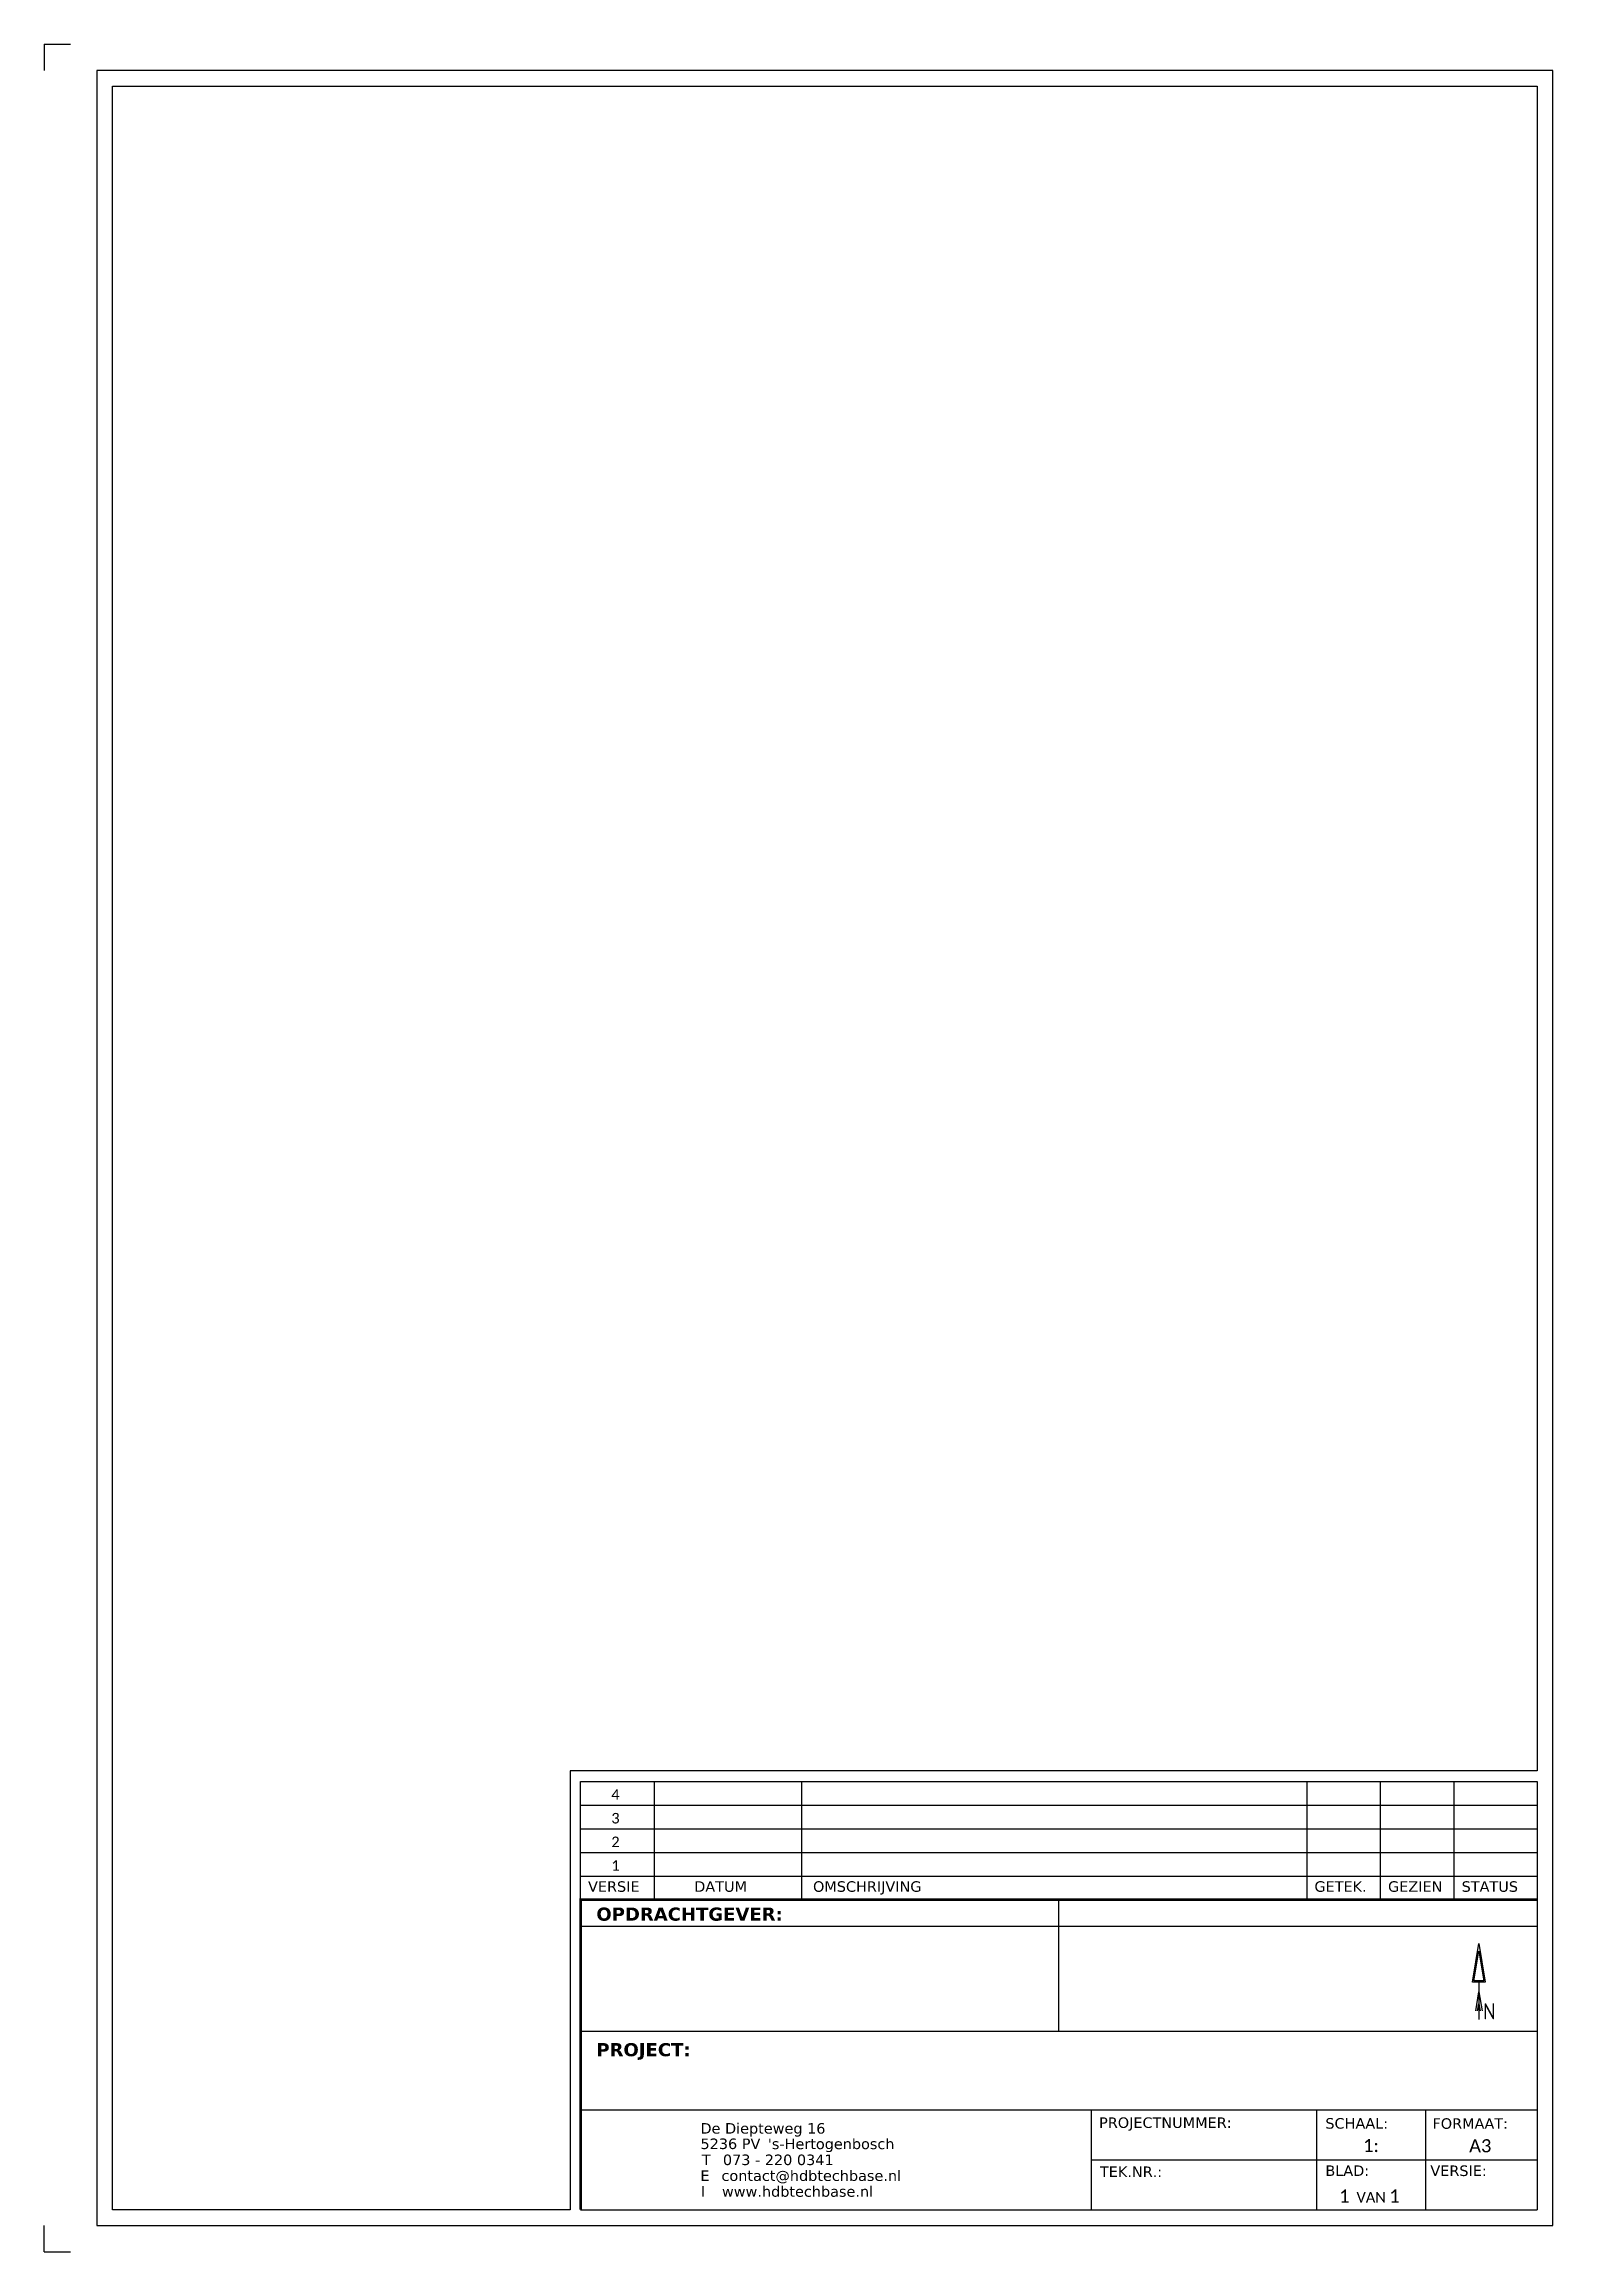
# Paper-space layout 'A3 S' of a CAD drawing. Header units: metres, sheet in millimetres. Extents: x 0 to 287, y 0 to 420.
import ezdxf
from ezdxf.enums import TextEntityAlignment as Align

# ---------------------------------------------------------------- set-up
doc = ezdxf.new("R2010")
doc.units = ezdxf.units.M
doc.layers.add('KADER', color=7, linetype='Continuous')
doc.layers.add('LS Text', color=7, linetype='Continuous')
doc.layers.add('niet plotten', color=1, linetype='Continuous', plot=False)
doc.styles.add('Legend', font='calibri.ttf')
doc.styles.add('MD', font='isocp.shx', dxfattribs={"height": 1.25})
doc.styles.add('Verdana', font='verdana.ttf')
doc.styles.add('verdana vet', font='verdanab.ttf')

# ---------------------------------------------------------------- blocks, each defined once
blk = doc.blocks.new('Noordpijl')
at = {"flags": 128}
for points in [[(996.24, 67.29), (997.99, 77.79), (999.74, 67.29), (996.24, 67.29)], [(997.13, 59.5), (997.99, 64.66), (998.85, 59.5)], [(997.67, 59.5), (997.99, 61.42), (998.31, 59.5)]]:
    blk.add_lwpolyline(points, dxfattribs=at)
blk.add_lwpolyline([(996.65, 67.64), (997.99, 75.66), (999.32, 67.64)], close=True, dxfattribs=at)
blk.add_lwpolyline([(997.99, 67.29), (997.99, 57.14)])
at = {"layer": 'LS Text', "style": 'MD'}
blk.add_text('N', height=4.38, dxfattribs=at).set_placement((999.15, 57.14))
blk = doc.blocks.new('Onderhoek BAM')
for p, q in [((-181.96, 59), (-181.96, 81.5)), ((-181.96, 81.5), (0, 81.5)), ((-167.96, 81.5), (-167.96, 59)), ((-139.96, 81.5), (-139.96, 59)), ((-43.77, 59), (-43.77, 81.5)), ((-29.77, 59), (-29.77, 81.5)), ((-15.77, 59), (-15.77, 81.5)), ((0, 81.5), (0, 0)), ((-181.96, 77), (0, 77)), ((-181.96, 72.5), (0, 72.5)), ((-181.96, 68), (0, 68)), ((-181.96, 63.5), (0, 63.5)), ((-90.98, 34), (-90.98, 59)), ((-181.96, 53.97), (0, 53.97)), ((-181.96, 34), (0, 34)), ((-181.96, 19), (0, 19)), ((-84.81, 19), (-84.81, 0)), ((-41.96, 19), (-41.96, 0)), ((-21.24, 19), (-21.24, 0)), ((-84.81, 9.5), (0, 9.5)), ((-181.96, 0), (0, 0))]:
    blk.add_line(p, q)
at = {"const_width": 0.5}
blk.add_lwpolyline([(-181.96, 0), (-181.96, 59), (0, 59)], dxfattribs=at)
for s, height, style, p in [('VERSIE', 2, 'Verdana', (-180.55, 60.5)), ('DATUM', 2, 'Verdana', (-160.35, 60.5)), ('OMSCHRIJVING', 2, 'Verdana', (-137.75, 60.5)), ('GETEK.', 2, 'Verdana', (-42.36, 60.5)), ('GEZIEN', 2, 'Verdana', (-28.36, 60.5)), ('STATUS', 2, 'Verdana', (-14.36, 60.5)), ('OPDRACHTGEVER:', 2.5, 'verdana vet', (-178.96, 55)), ('PROJECT:', 2.5, 'verdana vet', (-178.96, 29.21)), ('PROJECTNUMMER:', 2, 'Verdana', (-83.33, 15.58)), ('SCHAAL:', 2, 'Verdana', (-40.28, 15.44)), ('FORMAAT:', 2, 'Verdana', (-19.91, 15.41)), ('BLAD:', 2, 'Verdana', (-40.28, 6.44)), ('VERSIE:', 2, 'Verdana', (-20.31, 6.43)), ('TEK.NR.:', 2, 'Verdana', (-83.17, 6.24)), ('VAN', 2, 'Legend', (-34.36, 1.38))]:
    blk.add_text(s, height=height, dxfattribs=dict(style=style)).set_placement(p)
at = {"color": 7, "style": 'Verdana'}
for s, p in [('5236 PV', (-159.15, 11.56)), ('De Diepteweg 16', (-159.16, 14.49)), ("'s-Hertogenbosch", (-146.33, 11.54)), ('T', (-158.9, 8.5)), ('073 - 220 0341', (-154.89, 8.51)), ('contact@hdbtechbase.nl', (-155.16, 5.49))]:
    blk.add_text(s, height=2, dxfattribs=at).set_placement(p)
at = {"style": 'Legend'}
for tag, p, height in [('VERSIE', (-176.12, 78), 2), ('DATUM', (-164.96, 78), 2), ('OMSCHRIJVING', (-136.96, 78), 2), ('TEKENAAR', (-40.77, 78), 2), ('GEZIEN', (-26.77, 78), 2), ('STATUS', (-12.77, 78), 2), ('VERSIE', (-176.12, 73.5), 2), ('DATUM', (-164.96, 73.5), 2), ('OMSCHRIJVING', (-136.96, 73.5), 2), ('TEKENAAR', (-40.77, 73.5), 2), ('GEZIEN', (-26.77, 73.5), 2), ('STATUS', (-12.77, 73.5), 2), ('VERSIE', (-176.12, 69), 2), ('DATUM', (-164.96, 69), 2), ('OMSCHRIJVING', (-136.96, 69), 2), ('TEKENAAR', (-40.77, 69), 2), ('GEZIEN', (-26.77, 69), 2), ('STATUS', (-12.77, 69), 2), ('VERSIE', (-176.12, 64.5), 2), ('DATUM', (-164.96, 64.5), 2), ('OMSCHRIJVING', (-136.96, 64.5), 2), ('TEKENAAR', (-40.77, 64.5), 2), ('GEZIEN', (-26.77, 64.5), 2), ('STATUS', (-12.77, 64.5), 2), ('PROJECTOMSCHRIJVING', (-159.3, 27.04), 4), ('PLAATS', (-159.3, 20.66), 3), ('PROJECT.NR', (-74.05, 11.19), 2.5), ('TEK.NR', (-74.03, 1.56), 2.5), ('BLADEN', (-28.12, 1.36), 2.5)]:
    blk.add_attdef(tag, p, '', height=height, dxfattribs=at)
for tag, p in [('SCHAAL', (-31.6, 10.99)), ('FORMAAT', (-10.81, 10.93)), ('VERSIE.NR', (-11.96, 1.35))]:
    blk.add_attdef(tag, text='', height=2.5, dxfattribs=at).set_placement(p, align=Align.CENTER)
blk.add_attdef('BLAD', text='', height=2.5, dxfattribs=at).set_placement((-35.68, 1.36), align=Align.RIGHT)
at = {"layer": 'KADER', "style": 'Verdana'}
for s, p in [('E', (-159.17, 5.49)), ('I', (-159.08, 2.5)), ('www.hdbtechbase.nl', (-155.07, 2.48))]:
    blk.add_text(s, height=2, dxfattribs=at).set_placement(p)

psp = doc.layouts.new('A3 S')

# ---------------------------------------------------------------- linework, layer by layer
at = {"layer": 'KADER'}
for points in [[(10, 415), (10, 5), (287, 5), (287, 415)], [(284.01, 412), (284.01, 91.5), (100.05, 91.5), (100.05, 8), (13, 8), (13, 412), (284.01, 412)]]:
    psp.add_lwpolyline(points, close=True, dxfattribs=at)
at = {"layer": 'niet plotten', "color": 1}
for p, q in [((0, 420), (0, 415)), ((0, 420), (5, 420)), ((0, 0), (0, 5)), ((0, 0), (5, 0))]:
    psp.add_line(p, q, dxfattribs=at)

# ---------------------------------------------------------------- block references
ref = psp.add_blockref('Onderhoek BAM', (284.01, 8))
ref.add_attrib('BLAD', '1', dxfattribs={"height": 2.5, "style": 'Legend'}).set_placement((248.33, 9.36), align=Align.RIGHT)
ref.add_attrib('BLADEN', '1', (255.88, 9.36), dxfattribs={"height": 2.5, "style": 'Legend'})
ref.add_attrib('SCHAAL', '1:', dxfattribs={"height": 2.5, "style": 'Legend'}).set_placement((252.41, 18.99), align=Align.CENTER)
ref.add_attrib('FORMAAT', 'A3', dxfattribs={"height": 2.5, "style": 'Legend'}).set_placement((273.19, 18.93), align=Align.CENTER)
ref.add_attrib('VERSIE', '1', (107.89, 72.5), dxfattribs={"height": 2, "style": 'Legend'})
ref.add_attrib('VERSIE', '2', (107.89, 77), dxfattribs={"height": 2, "style": 'Legend'})
ref.add_attrib('VERSIE', '3', (107.89, 81.5), dxfattribs={"height": 2, "style": 'Legend'})
ref.add_attrib('VERSIE', '4', (107.89, 86), dxfattribs={"height": 2, "style": 'Legend'})
at = {"xscale": 0.7, "yscale": 0.7, "zscale": 0.7}
psp.add_blockref('Noordpijl', (-425.67, 4.22), dxfattribs=at)

# ---------------------------------------------------------------- viewports
at = {"layer": 'KADER'}
vp = psp.add_viewport(center=(148.5, 210), size=(271.01, 404), view_center_point=(210, 146.31), view_height=628.955, dxfattribs=at)
vp.dxf.flags = 0x10000  # cut along an outline
vp.dxf.clipping_boundary_handle = psp.add_lwpolyline([(284.01, 412), (284.01, 91.5), (100.05, 91.5), (100.05, 8), (13, 8), (13, 412), (284.01, 412)], format="xyb", close=True, dxfattribs={"invisible": 1}).dxf.handle

doc.saveas('drawing.dxf')
